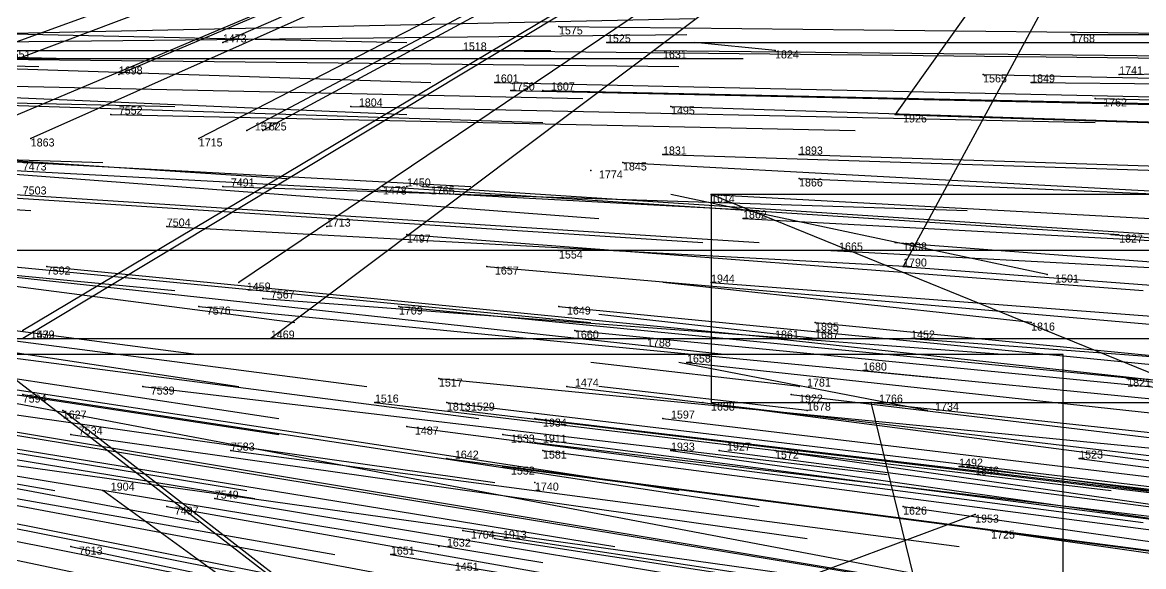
# Model space of a CAD drawing. Extents: x -0.5 to 0.59, y -0.5 to 0.59.
# Drawn here: x 0.337 to 0.4771, y -0.0685 to -0.0005 of the extents above; entities that cross this region are included whole.
import ezdxf

# ---------------------------------------------------------------- set-up
doc = ezdxf.new("R2010")
doc.units = 0
for name, color, linetype in [('Clients', 3, 'CONTINUOUS'), ('Facilities', 3, 'CONTINUOUS'), ('Facilities_lines', 3, 'CONTINUOUS'), ('Min_max_boxes', 1, 'CONTINUOUS'), ('Normals', 1, 'CONTINUOUS'), ('Source_points', 5, 'CONTINUOUS'), ('Text', 3, 'CONTINUOUS')]:
    doc.layers.add(name, color=color, linetype=linetype)

msp = doc.modelspace()

# ---------------------------------------------------------------- linework, layer by layer
at = {"layer": 'Clients', "color": 5}
for p in [(0.362, -0.003, -1.25), (0.349, -0.007, -1.25), (0.446, -0.012, -1.115), (0.365, -0.014, -1.25), (0.367, -0.014, -1.25), (0.338, -0.015, -1.25), (0.359, -0.015, -1.25), (0.423, -0.022, -1.058), (0.447, -0.031, -1.119), (0.364, -0.033, -1.25), (0.337, -0.039, -1.25), (0.337, -0.04, -1.25), (0.368, -0.04, -1.25), (0.342, -0.049, -1.25), (0.443, -0.048, -1.115), (0.347, -0.059, -1.25)]:
    msp.add_point(p, dxfattribs=at)
at = {"layer": 'Facilities', "color": 3}
for p in [(0.404, -0.001, -1.009), (0.468, -0.002, -1.169), (0.392, -0.004, -0.979), (0.41, -0.003, -1.025), (0.416, -0.004, -1.041), (0.431, -0.004, -1.25), (0.457, -0.007, -1.142), (0.474, -0.007, -1.184), (0.396, -0.008, -0.989), (0.463, -0.008, -1.157), (0.398, -0.009, -0.994), (0.402, -0.009, -1.006), (0.378, -0.011, -0.945), (0.418, -0.011, -1.045), (0.471, -0.01, -1.179), (0.348, -0.012, -0.871), (0.412, -0.018, -1.031), (0.417, -0.017, -1.043), (0.434, -0.017, -1.086), (0.408, -0.019, -1.25), (0.362, -0.021, -0.907), (0.382, -0.021, -0.955), (0.385, -0.021, -1.25), (0.387, -0.021, -0.97), (0.434, -0.02, -1.086), (0.427, -0.025, -1.068), (0.355, -0.026, -0.89), (0.375, -0.026, -1.25), (0.385, -0.027, -0.964), (0.446, -0.028, -1.117), (0.473, -0.027, -1.186), (0.404, -0.029, -1.25), (0.438, -0.029, -1.098), (0.34, -0.031, -0.853), (0.395, -0.031, -0.991), (0.465, -0.032, -1.25), (0.423, -0.033, -1.06), (0.367, -0.035, -0.922), (0.359, -0.036, -0.903), (0.384, -0.036, -0.964), (0.404, -0.036, -1.015), (0.406, -0.039, -1.018), (0.436, -0.038, -1.093), (0.463, -0.038, -1.25), (0.415, -0.04, -1.25), (0.431, -0.04, -1.082), (0.436, -0.04, -1.25), (0.448, -0.04, -1.124), (0.42, -0.043, -1.055), (0.442, -0.044, -1.109), (0.352, -0.046, -0.888), (0.389, -0.045, -0.979), (0.405, -0.046, -1.02), (0.434, -0.046, -1.25), (0.475, -0.045, -1.192), (0.337, -0.047, -0.85), (0.433, -0.047, -1.089), (0.381, -0.048, -0.959), (0.39, -0.048, -0.982), (0.392, -0.049, -0.988), (0.422, -0.048, -1.063), (0.435, -0.049, -1.25), (0.45, -0.049, -1.25), (0.401, -0.05, -1.011), (0.417, -0.05, -1.05), (0.385, -0.051, -0.972), (0.343, -0.052, -0.868), (0.397, -0.052, -1.002), (0.401, -0.053, -1.011), (0.363, -0.054, -0.917), (0.402, -0.054, -1.013), (0.418, -0.054, -1.053), (0.424, -0.054, -1.069), (0.431, -0.054, -1.085), (0.39, -0.055, -0.985), (0.397, -0.056, -1.003), (0.454, -0.056, -1.143), (0.455, -0.056, -1.146), (0.469, -0.055, -1.18), (0.401, -0.058, -1.25), (0.361, -0.06, -0.915), (0.355, -0.061, -0.901), (0.447, -0.061, -1.127), (0.456, -0.062, -1.25), (0.392, -0.064, -0.994), (0.458, -0.064, -1.155), (0.396, -0.065, -1.004), (0.343, -0.066, -0.874), (0.383, -0.067, -0.971), (0.389, -0.066, -1.25)]:
    msp.add_point(p, dxfattribs=at)
at = {"layer": 'Facilities_lines', "color": 3}
for p, q in [((0.493, 0.054, -1.241), (0.303, -0.015, -1.25)), ((0.493, 0.054, -1.241), (0.31, -0.015, -1.25)), ((0.493, 0.054, -1.241), (0.334, -0.013, -1.25)), ((0.493, 0.054, -1.241), (0.337, -0.04, -1.25)), ((0.493, 0.054, -1.241), (0.337, -0.039, -1.25)), ((0.493, 0.054, -1.241), (0.338, -0.015, -1.25)), ((0.493, 0.054, -1.241), (0.349, -0.007, -1.25)), ((0.493, 0.054, -1.241), (0.359, -0.015, -1.25)), ((0.493, 0.054, -1.241), (0.362, -0.003, -1.25)), ((0.493, 0.054, -1.241), (0.364, -0.033, -1.25)), ((0.493, 0.054, -1.241), (0.365, -0.014, -1.25)), ((0.493, 0.054, -1.241), (0.367, -0.014, -1.25)), ((0.493, 0.054, -1.241), (0.368, -0.04, -1.25)), ((0.493, 0.054, -1.241), (0.446, -0.012, -1.115)), ((0.493, 0.054, -1.241), (0.447, -0.031, -1.119)), ((0.487, -0.048, -1.224), (0.423, -0.022, -1.058)), ((0.494, -0.078, -1.25), (0.235, -0.029, -1.25)), ((0.494, -0.078, -1.25), (0.23, -0.034, -1.25)), ((0.494, -0.078, -1.25), (0.25, -0.038, -1.25)), ((0.467, -0.146, -1.25), (0.332, -0.042, -1.25)), ((0.494, -0.078, -1.25), (0.244, -0.043, -1.25)), ((0.467, -0.146, -1.25), (0.342, -0.049, -1.25)), ((0.467, -0.146, -1.25), (0.443, -0.048, -1.115)), ((0.467, -0.146, -1.25), (0.347, -0.059, -1.25))]:
    msp.add_line(p, q, dxfattribs=at)
at = {"layer": 'Min_max_boxes', "color": 1}
for p, q in [((0.487, -0.022, -1.224), (0.423, -0.022, -1.224)), ((0.423, -0.022, -1.224), (0.423, -0.048, -1.224)), ((0.487, -0.022, -1.058), (0.423, -0.022, -1.058)), ((0.423, -0.022, -1.058), (0.423, -0.048, -1.058)), ((0.423, -0.022, -1.224), (0.423, -0.022, -1.058)), ((0.494, -0.029, -1.25), (0.152, -0.029, -1.25)), ((0.494, -0.029, -1.25), (0.152, -0.029, -1.25)), ((0.194, -0.04, -1.25), (0.493, -0.04, -1.25)), ((0.194, -0.04, -1.109), (0.493, -0.04, -1.109)), ((0.467, -0.042, -1.25), (0.161, -0.042, -1.25)), ((0.467, -0.042, -1.104), (0.161, -0.042, -1.104)), ((0.467, -0.165, -1.25), (0.467, -0.042, -1.25)), ((0.467, -0.165, -1.104), (0.467, -0.042, -1.104)), ((0.467, -0.042, -1.25), (0.467, -0.042, -1.104)), ((0.423, -0.048, -1.224), (0.487, -0.048, -1.224)), ((0.423, -0.048, -1.058), (0.487, -0.048, -1.058)), ((0.423, -0.048, -1.224), (0.423, -0.048, -1.058))]:
    msp.add_line(p, q, dxfattribs=at)
at = {"layer": 'Normals', "color": 1}
for p, q in [((0.329, -0.002, -0.822), (0.421, 0, -0.784)), ((0.293, -0.001, -0.732), (0.385, -0.003, -0.695)), ((0.404, -0.001, -1.009), (0.496, -0.002, -0.972)), ((0.328, -0.003, -0.819), (0.42, -0.002, -0.781)), ((0.468, -0.002, -1.169), (0.561, -0.002, -1.132)), ((0.247, -0.004, -0.617), (0.339, -0.006, -0.58)), ((0.25, -0.003, -0.624), (0.343, -0.005, -0.588)), ((0.31, -0.004, -0.775), (0.403, -0.004, -0.737)), ((0.362, -0.003, -1.25), (0.362, -0.003, -1.15)), ((0.392, -0.004, -0.979), (0.484, -0.005, -0.942)), ((0.41, -0.003, -1.025), (0.503, -0.003, -0.988)), ((0.416, -0.004, -1.041), (0.509, -0.005, -1.004)), ((0.431, -0.004, -1.25), (0.421, -0.003, -1.151)), ((0.296, -0.005, -0.739), (0.388, -0.008, -0.702)), ((0.327, -0.005, -0.817), (0.419, -0.006, -0.779)), ((0.334, -0.005, -0.836), (0.427, -0.005, -0.799)), ((0.349, -0.007, -1.25), (0.349, -0.007, -1.15)), ((0.457, -0.007, -1.142), (0.55, -0.009, -1.105)), ((0.474, -0.007, -1.184), (0.569, -0.006, -1.156)), ((0.292, -0.008, -0.731), (0.385, -0.012, -0.693)), ((0.314, -0.008, -0.786), (0.407, -0.01, -0.748)), ((0.396, -0.008, -0.989), (0.488, -0.01, -0.952)), ((0.463, -0.008, -1.157), (0.556, -0.009, -1.12)), ((0.263, -0.009, -0.658), (0.356, -0.011, -0.621)), ((0.398, -0.009, -0.994), (0.49, -0.011, -0.957)), ((0.402, -0.009, -1.006), (0.495, -0.011, -0.968)), ((0.31, -0.01, -0.776), (0.402, -0.013, -0.737)), ((0.378, -0.011, -0.945), (0.471, -0.013, -0.908)), ((0.418, -0.011, -1.045), (0.511, -0.014, -1.008)), ((0.471, -0.01, -1.179), (0.565, -0.012, -1.145)), ((0.348, -0.012, -0.871), (0.441, -0.014, -0.835)), ((0.446, -0.012, -1.115), (0.539, -0.015, -1.078)), ((0.278, -0.014, -0.695), (0.37, -0.02, -0.658)), ((0.365, -0.014, -1.25), (0.365, -0.014, -1.15)), ((0.367, -0.014, -1.25), (0.367, -0.014, -1.15)), ((0.254, -0.015, -0.635), (0.347, -0.018, -0.599)), ((0.338, -0.015, -1.25), (0.338, -0.015, -1.15)), ((0.359, -0.015, -1.25), (0.359, -0.015, -1.15)), ((0.301, -0.016, -0.753), (0.393, -0.021, -0.715)), ((0.245, -0.018, -0.614), (0.338, -0.024, -0.577)), ((0.317, -0.018, -0.792), (0.409, -0.025, -0.755)), ((0.412, -0.018, -1.031), (0.505, -0.023, -0.993)), ((0.417, -0.017, -1.043), (0.51, -0.02, -1.006)), ((0.434, -0.017, -1.086), (0.527, -0.02, -1.049)), ((0.336, -0.019, -0.841), (0.429, -0.024, -0.804)), ((0.408, -0.019, -1.25), (0.408, -0.019, -1.15)), ((0.362, -0.021, -0.907), (0.455, -0.024, -0.869)), ((0.382, -0.021, -0.955), (0.474, -0.027, -0.918)), ((0.385, -0.021, -1.25), (0.385, -0.021, -1.15)), ((0.387, -0.021, -0.97), (0.479, -0.027, -0.931)), ((0.434, -0.02, -1.086), (0.527, -0.024, -1.049)), ((0.329, -0.022, -0.825), (0.422, -0.028, -0.788)), ((0.336, -0.022, -0.842), (0.429, -0.028, -0.805)), ((0.465, -0.032, -1.25), (0.418, -0.022, -1.163)), ((0.423, -0.022, -1.058), (0.515, -0.027, -1.021)), ((0.263, -0.025, -0.661), (0.356, -0.034, -0.624)), ((0.427, -0.025, -1.068), (0.519, -0.03, -1.031)), ((0.279, -0.026, -0.701), (0.371, -0.038, -0.664)), ((0.355, -0.026, -0.89), (0.448, -0.031, -0.853)), ((0.375, -0.026, -1.25), (0.375, -0.026, -1.15)), ((0.385, -0.027, -0.964), (0.477, -0.034, -0.926)), ((0.446, -0.028, -1.117), (0.539, -0.035, -1.081)), ((0.473, -0.027, -1.186), (0.569, -0.035, -1.156)), ((0.315, -0.029, -0.791), (0.408, -0.038, -0.754)), ((0.404, -0.029, -1.25), (0.404, -0.029, -1.15)), ((0.438, -0.029, -1.098), (0.531, -0.034, -1.062)), ((0.267, -0.03, -0.671), (0.359, -0.042, -0.634)), ((0.272, -0.032, -0.684), (0.364, -0.046, -0.647)), ((0.333, -0.032, -0.836), (0.425, -0.042, -0.799)), ((0.34, -0.031, -0.853), (0.432, -0.04, -0.816)), ((0.395, -0.031, -0.991), (0.487, -0.039, -0.953)), ((0.447, -0.031, -1.119), (0.54, -0.038, -1.083)), ((0.364, -0.033, -1.25), (0.364, -0.033, -1.15)), ((0.463, -0.038, -1.25), (0.417, -0.033, -1.161)), ((0.423, -0.033, -1.06), (0.515, -0.04, -1.023)), ((0.288, -0.034, -0.725), (0.38, -0.046, -0.688)), ((0.367, -0.035, -0.922), (0.46, -0.042, -0.885)), ((0.277, -0.036, -0.699), (0.369, -0.05, -0.662)), ((0.359, -0.036, -0.903), (0.452, -0.045, -0.866)), ((0.384, -0.036, -0.964), (0.476, -0.045, -0.926)), ((0.404, -0.036, -1.015), (0.496, -0.045, -0.977)), ((0.436, -0.04, -1.25), (0.409, -0.037, -1.154)), ((0.277, -0.038, -0.7), (0.369, -0.052, -0.663)), ((0.302, -0.038, -0.761), (0.394, -0.05, -0.724)), ((0.337, -0.039, -1.25), (0.337, -0.039, -1.15)), ((0.406, -0.039, -1.018), (0.498, -0.048, -0.981)), ((0.436, -0.038, -1.093), (0.528, -0.047, -1.057)), ((0.337, -0.04, -1.25), (0.337, -0.04, -1.15)), ((0.368, -0.04, -1.25), (0.368, -0.04, -1.15)), ((0.415, -0.04, -1.25), (0.415, -0.04, -1.15)), ((0.431, -0.04, -1.082), (0.523, -0.05, -1.045)), ((0.448, -0.04, -1.124), (0.541, -0.047, -1.087)), ((0.249, -0.043, -0.633), (0.341, -0.059, -0.596)), ((0.434, -0.046, -1.25), (0.408, -0.043, -1.154)), ((0.45, -0.049, -1.25), (0.419, -0.043, -1.155)), ((0.42, -0.043, -1.055), (0.512, -0.053, -1.018)), ((0.273, -0.044, -0.692), (0.365, -0.059, -0.655)), ((0.442, -0.044, -1.109), (0.534, -0.053, -1.073)), ((0.268, -0.046, -0.68), (0.359, -0.063, -0.643)), ((0.274, -0.045, -0.694), (0.366, -0.06, -0.657)), ((0.304, -0.045, -0.767), (0.396, -0.058, -0.73)), ((0.327, -0.045, -0.826), (0.419, -0.059, -0.788)), ((0.352, -0.046, -0.888), (0.445, -0.057, -0.851)), ((0.389, -0.045, -0.979), (0.481, -0.054, -0.941)), ((0.405, -0.046, -1.02), (0.498, -0.057, -0.983)), ((0.435, -0.049, -1.25), (0.409, -0.046, -1.153)), ((0.475, -0.045, -1.192), (0.573, -0.058, -1.181)), ((0.337, -0.047, -0.85), (0.429, -0.061, -0.814)), ((0.433, -0.047, -1.089), (0.525, -0.058, -1.052)), ((0.342, -0.049, -1.25), (0.342, -0.049, -1.15)), ((0.381, -0.048, -0.959), (0.473, -0.059, -0.921)), ((0.39, -0.048, -0.982), (0.482, -0.059, -0.945)), ((0.392, -0.049, -0.988), (0.484, -0.06, -0.951)), ((0.422, -0.048, -1.063), (0.514, -0.06, -1.025)), ((0.443, -0.048, -1.115), (0.536, -0.058, -1.079)), ((0.401, -0.05, -1.011), (0.494, -0.061, -0.974)), ((0.417, -0.05, -1.05), (0.509, -0.061, -1.013)), ((0.285, -0.051, -0.723), (0.376, -0.067, -0.686)), ((0.319, -0.051, -0.808), (0.411, -0.066, -0.771)), ((0.385, -0.051, -0.972), (0.477, -0.063, -0.934)), ((0.311, -0.053, -0.788), (0.402, -0.068, -0.751)), ((0.343, -0.052, -0.868), (0.435, -0.065, -0.83)), ((0.397, -0.052, -1.002), (0.489, -0.064, -0.964)), ((0.401, -0.053, -1.011), (0.493, -0.064, -0.975)), ((0.29, -0.054, -0.738), (0.381, -0.072, -0.701)), ((0.363, -0.054, -0.917), (0.454, -0.066, -0.879)), ((0.402, -0.054, -1.013), (0.494, -0.066, -0.977)), ((0.418, -0.054, -1.053), (0.51, -0.067, -1.016)), ((0.424, -0.054, -1.069), (0.516, -0.066, -1.032)), ((0.431, -0.054, -1.085), (0.522, -0.067, -1.047)), ((0.305, -0.055, -0.774), (0.396, -0.072, -0.737)), ((0.39, -0.055, -0.985), (0.482, -0.067, -0.948)), ((0.397, -0.056, -1.003), (0.489, -0.068, -0.966)), ((0.454, -0.056, -1.143), (0.546, -0.067, -1.106)), ((0.455, -0.056, -1.146), (0.547, -0.068, -1.109)), ((0.469, -0.055, -1.18), (0.562, -0.067, -1.147)), ((0.285, -0.057, -0.728), (0.376, -0.076, -0.691)), ((0.294, -0.057, -0.749), (0.385, -0.075, -0.712)), ((0.302, -0.057, -0.769), (0.393, -0.075, -0.732)), ((0.401, -0.058, -1.25), (0.401, -0.058, -1.15)), ((0.347, -0.059, -1.25), (0.347, -0.059, -1.15)), ((0.361, -0.06, -0.915), (0.452, -0.075, -0.877)), ((0.355, -0.061, -0.901), (0.446, -0.077, -0.863)), ((0.447, -0.061, -1.127), (0.539, -0.074, -1.09)), ((0.456, -0.062, -1.25), (0.421, -0.075, -1.157)), ((0.392, -0.064, -0.994), (0.484, -0.078, -0.957)), ((0.458, -0.064, -1.155), (0.55, -0.077, -1.118)), ((0.396, -0.065, -1.004), (0.488, -0.079, -0.967)), ((0.343, -0.066, -0.874), (0.434, -0.085, -0.836)), ((0.383, -0.067, -0.971), (0.474, -0.082, -0.933)), ((0.389, -0.066, -1.25), (0.389, -0.066, -1.15))]:
    msp.add_line(p, q, dxfattribs=at)
at = {"layer": 'Source_points', "color": 5}
for p in [(0.404, -0.001, -1.009), (0.468, -0.002, -1.169), (0.362, -0.003, -1.25), (0.392, -0.004, -0.979), (0.41, -0.003, -1.025), (0.416, -0.004, -1.041), (0.431, -0.004, -1.25), (0.349, -0.007, -1.25), (0.457, -0.007, -1.142), (0.474, -0.007, -1.184), (0.396, -0.008, -0.989), (0.463, -0.008, -1.157), (0.398, -0.009, -0.994), (0.402, -0.009, -1.006), (0.378, -0.011, -0.945), (0.418, -0.011, -1.045), (0.471, -0.01, -1.179), (0.348, -0.012, -0.871), (0.446, -0.012, -1.115), (0.365, -0.014, -1.25), (0.367, -0.014, -1.25), (0.338, -0.015, -1.25), (0.359, -0.015, -1.25), (0.412, -0.018, -1.031), (0.417, -0.017, -1.043), (0.434, -0.017, -1.086), (0.408, -0.019, -1.25), (0.362, -0.021, -0.907), (0.382, -0.021, -0.955), (0.385, -0.021, -1.25), (0.387, -0.021, -0.97), (0.434, -0.02, -1.086), (0.423, -0.022, -1.058), (0.427, -0.025, -1.068), (0.355, -0.026, -0.89), (0.375, -0.026, -1.25), (0.385, -0.027, -0.964), (0.446, -0.028, -1.117), (0.473, -0.027, -1.186), (0.404, -0.029, -1.25), (0.438, -0.029, -1.098), (0.34, -0.031, -0.853), (0.395, -0.031, -0.991), (0.447, -0.031, -1.119), (0.465, -0.032, -1.25), (0.364, -0.033, -1.25), (0.423, -0.033, -1.06), (0.367, -0.035, -0.922), (0.359, -0.036, -0.903), (0.384, -0.036, -0.964), (0.404, -0.036, -1.015), (0.337, -0.039, -1.25), (0.406, -0.039, -1.018), (0.436, -0.038, -1.093), (0.463, -0.038, -1.25), (0.337, -0.04, -1.25), (0.368, -0.04, -1.25), (0.415, -0.04, -1.25), (0.431, -0.04, -1.082), (0.436, -0.04, -1.25), (0.448, -0.04, -1.124), (0.42, -0.043, -1.055), (0.442, -0.044, -1.109), (0.352, -0.046, -0.888), (0.389, -0.045, -0.979), (0.405, -0.046, -1.02), (0.434, -0.046, -1.25), (0.475, -0.045, -1.192), (0.337, -0.047, -0.85), (0.433, -0.047, -1.089), (0.342, -0.049, -1.25), (0.381, -0.048, -0.959), (0.39, -0.048, -0.982), (0.392, -0.049, -0.988), (0.422, -0.048, -1.063), (0.435, -0.049, -1.25), (0.443, -0.048, -1.115), (0.45, -0.049, -1.25), (0.401, -0.05, -1.011), (0.417, -0.05, -1.05), (0.385, -0.051, -0.972), (0.343, -0.052, -0.868), (0.397, -0.052, -1.002), (0.401, -0.053, -1.011), (0.363, -0.054, -0.917), (0.402, -0.054, -1.013), (0.418, -0.054, -1.053), (0.424, -0.054, -1.069), (0.431, -0.054, -1.085), (0.39, -0.055, -0.985), (0.397, -0.056, -1.003), (0.454, -0.056, -1.143), (0.455, -0.056, -1.146), (0.469, -0.055, -1.18), (0.401, -0.058, -1.25), (0.347, -0.059, -1.25), (0.361, -0.06, -0.915), (0.355, -0.061, -0.901), (0.447, -0.061, -1.127), (0.456, -0.062, -1.25), (0.392, -0.064, -0.994), (0.458, -0.064, -1.155), (0.396, -0.065, -1.004), (0.343, -0.066, -0.874), (0.383, -0.067, -0.971), (0.389, -0.066, -1.25)]:
    msp.add_point(p, dxfattribs=at)

# ---------------------------------------------------------------- texts
at = {"layer": 'Text', "color": 3}
for s, p in [('1575', (0.404, -0.002, -1.009)), ('1473', (0.362, -0.003, -1.25)), ('1525', (0.41, -0.003, -1.025)), ('1768', (0.468, -0.003, -1.169)), ('7651', (0.335, -0.005, -0.836)), ('1518', (0.392, -0.004, -0.979)), ('1631', (0.417, -0.005, -1.041)), ('1824', (0.431, -0.005, -1.25)), ('1698', (0.349, -0.007, -1.25)), ('1601', (0.396, -0.008, -0.989)), ('1565', (0.457, -0.008, -1.142)), ('1849', (0.463, -0.008, -1.157)), ('1741', (0.474, -0.007, -1.184)), ('1750', (0.398, -0.009, -0.994)), ('1607', (0.403, -0.009, -1.006)), ('7552', (0.349, -0.012, -0.871)), ('1804', (0.379, -0.011, -0.945)), ('1495', (0.418, -0.012, -1.045)), ('1762', (0.472, -0.011, -1.179)), ('1926', (0.447, -0.013, -1.115)), ('1577', (0.366, -0.014, -1.25)), ('1625', (0.367, -0.014, -1.25)), ('1863', (0.338, -0.016, -1.25)), ('1715', (0.359, -0.016, -1.25)), ('1831', (0.417, -0.017, -1.043)), ('1893', (0.434, -0.017, -1.086)), ('7473', (0.337, -0.019, -0.841)), ('1845', (0.412, -0.019, -1.031)), ('1774', (0.409, -0.02, -1.25)), ('7503', (0.337, -0.022, -0.842)), ('7491', (0.363, -0.021, -0.907)), ('1478', (0.382, -0.022, -0.955)), ('1450', (0.385, -0.021, -1.25)), ('1765', (0.388, -0.022, -0.97)), ('1866', (0.434, -0.021, -1.086)), ('1614', (0.423, -0.023, -1.058)), ('7504', (0.355, -0.026, -0.89)), ('1713', (0.375, -0.026, -1.25)), ('1862', (0.427, -0.025, -1.068)), ('1497', (0.385, -0.028, -0.964)), ('1665', (0.439, -0.029, -1.098)), ('1808', (0.447, -0.029, -1.117)), ('1827', (0.474, -0.028, -1.186)), ('1554', (0.404, -0.03, -1.25)), ('1790', (0.447, -0.031, -1.119)), ('7592', (0.34, -0.032, -0.853)), ('1657', (0.396, -0.032, -0.991)), ('1944', (0.423, -0.033, -1.06)), ('1501', (0.466, -0.033, -1.25)), ('1459', (0.365, -0.034, -1.25)), ('7567', (0.368, -0.035, -0.922)), ('7576', (0.36, -0.037, -0.903)), ('1709', (0.384, -0.037, -0.964)), ('1649', (0.405, -0.037, -1.015)), ('1479', (0.338, -0.04, -1.25)), ('1532', (0.338, -0.04, -1.25)), ('1469', (0.368, -0.04, -1.25)), ('1660', (0.406, -0.04, -1.018)), ('1861', (0.431, -0.04, -1.082)), ('1895', (0.436, -0.039, -1.093)), ('1687', (0.436, -0.04, -1.25)), ('1452', (0.448, -0.04, -1.124)), ('1816', (0.463, -0.039, -1.25)), ('1788', (0.415, -0.041, -1.25)), ('1658', (0.42, -0.043, -1.055)), ('1680', (0.442, -0.044, -1.109)), ('7539', (0.353, -0.047, -0.888)), ('1517', (0.389, -0.046, -0.979)), ('1474', (0.406, -0.046, -1.02)), ('1781', (0.435, -0.046, -1.25)), ('1821', (0.475, -0.046, -1.192)), ('7594', (0.337, -0.048, -0.85)), ('1516', (0.381, -0.048, -0.959)), ('1922', (0.434, -0.048, -1.089)), ('1766', (0.444, -0.048, -1.115)), ('1627', (0.342, -0.05, -1.25)), ('1813', (0.39, -0.049, -0.982)), ('1529', (0.393, -0.049, -0.988)), ('1597', (0.418, -0.05, -1.05)), ('1638', (0.423, -0.049, -1.063)), ('1678', (0.435, -0.049, -1.25)), ('1734', (0.451, -0.049, -1.25)), ('1934', (0.402, -0.051, -1.011)), ('7534', (0.344, -0.052, -0.868)), ('1487', (0.386, -0.052, -0.972)), ('7583', (0.363, -0.054, -0.917)), ('1533', (0.398, -0.053, -1.002)), ('1911', (0.402, -0.053, -1.011)), ('1933', (0.418, -0.054, -1.053)), ('1927', (0.425, -0.054, -1.069)), ('1642', (0.391, -0.055, -0.985)), ('1581', (0.402, -0.055, -1.013)), ('1572', (0.431, -0.055, -1.085)), ('1523', (0.469, -0.055, -1.18)), ('1552', (0.398, -0.057, -1.003)), ('1492', (0.454, -0.056, -1.143)), ('1846', (0.456, -0.057, -1.146)), ('1904', (0.348, -0.059, -1.25)), ('1740', (0.401, -0.059, -1.25)), ('7549', (0.361, -0.06, -0.915)), ('7497', (0.356, -0.062, -0.901)), ('1626', (0.447, -0.062, -1.127)), ('1953', (0.456, -0.063, -1.25)), ('1704', (0.393, -0.065, -0.994)), ('1913', (0.397, -0.065, -1.004)), ('1725', (0.458, -0.065, -1.155)), ('1632', (0.39, -0.066, -1.25)), ('7613', (0.344, -0.067, -0.874)), ('1651', (0.383, -0.067, -0.971)), ('1451', (0.391, -0.069, -0.991))]:
    msp.add_text(s, height=0.001, dxfattribs=at).set_placement(p)

doc.saveas('drawing.dxf')
